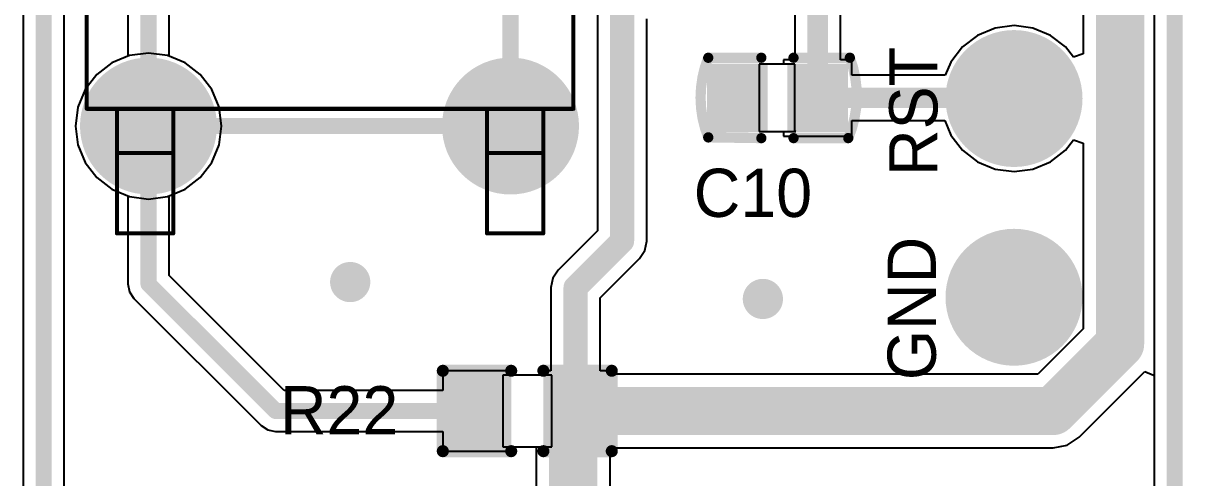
# Model space of a CAD drawing. Extents: x 10.58 to 11.54, y 9.91 to 15.27.
# Drawn here: x 10.972 to 11.539, y 12.873 to 13.096 of the extents above; entities that cross this region are included whole.
import ezdxf

# ---------------------------------------------------------------- set-up
doc = ezdxf.new("R2010")
doc.units = 0
doc.layers.get('0').update_dxf_attribs({"linetype": 'CONTINUOUS'})
for name, color, linetype in [('BOTTOMLAYER', 5, 'CONTINUOUS'), ('BOTTOMSOLDER', 6, 'CONTINUOUS'), ('KEEPOUTLAYER', 6, 'CONTINUOUS'), ('MULTILAYER', 9, 'CONTINUOUS'), ('PADHOLELAYER', 156, 'CONTINUOUS'), ('TOPLAYER', 1, 'CONTINUOUS'), ('TOPOVERLAY', 2, 'CONTINUOUS'), ('TOPPASTE', 8, 'CONTINUOUS'), ('TOPSOLDER', 216, 'CONTINUOUS'), ('VIAHOLELAYER', 16, 'CONTINUOUS')]:
    doc.layers.add(name, color=color, linetype=linetype)

# ---------------------------------------------------------------- blocks, each defined once
blk = doc.blocks.new('C_0402_22')
at = {"layer": 'TOPLAYER'}
for p, q in [((0.008518, 0.0165), (-0.008982, 0.0165)), ((-0.008982, 0.0165), (-0.008982, -0.0165)), ((0.008518, -0.016), (0.008518, 0.0165)), ((-0.008982, -0.0165), (0.009018, -0.0165)), ((0.009018, -0.0165), (0.008518, -0.016))]:
    blk.add_line(p, q, dxfattribs=at)
for points in [[(-0.00884, -0.012795), (-0.00884, 0.012795), (-0.030494, -0.012795), (-0.030494, 0.012795)], [(0.03053, -0.012795), (0.03053, 0.012795), (0.008876, -0.012795), (0.008876, 0.012795)]]:
    blk.add_solid(points, dxfattribs=at)
at = {"layer": 'TOPOVERLAY', "const_width": 0.005}
for points in [[(-0.03382, -0.019341, -0.193022), (-0.033854, 0.01965)], [(0.035464, 0.019716, -0.191665), (0.034708, -0.019637)]]:
    blk.add_lwpolyline(points, format="xyb", dxfattribs=at)
at = {"layer": 'TOPOVERLAY', "const_width": 0.0025}
for points in [[(-0.035104, 0.01965, 1), (-0.032604, 0.01965, 1)], [(-0.03509, 0.019685, 1), (-0.03259, 0.019685, 1)], [(-0.009106, 0.019685, 1), (-0.006606, 0.019685, 1)], [(0.006642, 0.019685, 1), (0.009142, 0.019685, 1)], [(0.034214, 0.019716, 1), (0.036714, 0.019716, 1)], [(0.034225, 0.019685, 1), (0.036726, 0.019685, 1)], [(-0.03509, -0.019291, 1), (-0.03259, -0.019291, 1)], [(-0.03507, -0.019341, 1), (-0.03257, -0.019341, 1)], [(-0.009106, -0.019685, 1), (-0.006606, -0.019685, 1)], [(0.006642, -0.019685, 1), (0.009142, -0.019685, 1)], [(0.033438, -0.019685, 1), (0.035938, -0.019685, 1)], [(0.033458, -0.019637, 1), (0.035958, -0.019637, 1)]]:
    blk.add_lwpolyline(points, format="xyb", close=True, dxfattribs=at)
at = {"layer": 'TOPOVERLAY', "const_width": 0.005}
for points in [[(-0.03384, 0.019685), (-0.007856, 0.019685)], [(0.007892, 0.019685), (0.035476, 0.019685)], [(-0.03384, -0.019291), (-0.007856, -0.019685)], [(0.007892, -0.019685), (0.034688, -0.019685)]]:
    blk.add_lwpolyline(points, dxfattribs=at)
at = {"layer": 'TOPPASTE'}
for points in [[(-0.00884, -0.012795), (-0.00884, 0.012795), (-0.030494, -0.012795), (-0.030494, 0.012795)], [(0.03053, -0.012795), (0.03053, 0.012795), (0.008876, -0.012795), (0.008876, 0.012795)]]:
    blk.add_solid(points, dxfattribs=at)
at = {"layer": 'TOPSOLDER'}
for points in [[(-0.00484, -0.016795), (-0.00484, 0.016795), (-0.034494, -0.016795), (-0.034494, 0.016795)], [(0.03453, -0.016795), (0.03453, 0.016795), (0.004876, -0.016795), (0.004876, 0.016795)]]:
    blk.add_solid(points, dxfattribs=at)
blk = doc.blocks.new('TP_1_5_24')
at = {"layer": 'TOPLAYER', "const_width": 0.029528}
blk.add_lwpolyline([(-0.014764, 0, 1), (0.014764, 0, 1)], format="xyb", close=True, dxfattribs=at)
at = {"layer": 'TOPPASTE', "const_width": 0.029528}
blk.add_lwpolyline([(-0.014764, 0, 1), (0.014764, 0, 1)], format="xyb", close=True, dxfattribs=at)
at = {"layer": 'TOPSOLDER', "const_width": 0.033528}
blk.add_lwpolyline([(-0.016764, 0, 1), (0.016764, 0, 1)], format="xyb", close=True, dxfattribs=at)
blk = doc.blocks.new('R_0402_48')
at = {"layer": 'TOPLAYER'}
for p, q in [((0.017, 0.0175), (-0.007, 0.0175)), ((-0.007, 0.0175), (-0.007, -0.0175)), ((0.017, -0.0175), (0.017, 0.0175)), ((-0.007, -0.0175), (0.017, -0.0175))]:
    blk.add_line(p, q, dxfattribs=at)
for points in [[(-0.006811, -0.01378), (-0.006811, 0.01378), (-0.030433, -0.01378), (-0.030433, 0.01378)], [(0.040433, -0.01378), (0.040433, 0.01378), (0.016811, -0.01378), (0.016811, 0.01378)]]:
    blk.add_solid(points, dxfattribs=at)
at = {"layer": 'TOPOVERLAY', "const_width": 0.005906}
for points in [[(-0.036339, -0.019685), (-0.036339, 0.019685)], [(-0.036339, 0.019685), (-0.002874, 0.019685)], [(0.012874, 0.019685), (0.046339, 0.019685)], [(0.046339, -0.019685), (0.046339, 0.019685)], [(-0.036339, -0.019685), (-0.002874, -0.019685)], [(0.012874, -0.019685), (0.046339, -0.019685)]]:
    blk.add_lwpolyline(points, dxfattribs=at)
at = {"layer": 'TOPOVERLAY', "const_width": 0.002953}
for points in [[(-0.037815, 0.019685, 1), (-0.034862, 0.019685, 1)], [(-0.037815, 0.019685, 1), (-0.034862, 0.019685, 1)], [(-0.00435, 0.019685, 1), (-0.001398, 0.019685, 1)], [(0.011398, 0.019685, 1), (0.01435, 0.019685, 1)], [(0.044862, 0.019685, 1), (0.047815, 0.019685, 1)], [(0.044862, 0.019685, 1), (0.047815, 0.019685, 1)], [(-0.037815, -0.019685, 1), (-0.034862, -0.019685, 1)], [(-0.037815, -0.019685, 1), (-0.034862, -0.019685, 1)], [(-0.00435, -0.019685, 1), (-0.001398, -0.019685, 1)], [(0.011398, -0.019685, 1), (0.01435, -0.019685, 1)], [(0.044862, -0.019685, 1), (0.047815, -0.019685, 1)], [(0.044862, -0.019685, 1), (0.047815, -0.019685, 1)]]:
    blk.add_lwpolyline(points, format="xyb", close=True, dxfattribs=at)
at = {"layer": 'TOPPASTE'}
for points in [[(-0.006811, -0.01378), (-0.006811, 0.01378), (-0.030433, -0.01378), (-0.030433, 0.01378)], [(0.040433, -0.01378), (0.040433, 0.01378), (0.016811, -0.01378), (0.016811, 0.01378)]]:
    blk.add_solid(points, dxfattribs=at)
at = {"layer": 'TOPSOLDER'}
for points in [[(-0.002811, -0.01778), (-0.002811, 0.01778), (-0.034433, -0.01778), (-0.034433, 0.01778)], [(0.044433, -0.01778), (0.044433, 0.01778), (0.012811, -0.01778), (0.012811, 0.01778)]]:
    blk.add_solid(points, dxfattribs=at)
blk = doc.blocks.new('SW_6_6_4_3_53')
at = {"layer": 'BOTTOMLAYER', "const_width": 0.029528}
for points in [[(-0.142717, 0.088583, 1), (-0.113189, 0.088583, 1)], [(0.113189, 0.088583, 1), (0.142717, 0.088583, 1)], [(-0.142717, -0.088583, 1), (-0.113189, -0.088583, 1)], [(0.113189, -0.088583, 1), (0.142717, -0.088583, 1)]]:
    blk.add_lwpolyline(points, format="xyb", close=True, dxfattribs=at)
at = {"layer": 'BOTTOMSOLDER', "const_width": 0.033528}
for points in [[(-0.144717, 0.088583, 1), (-0.111189, 0.088583, 1)], [(0.111189, 0.088583, 1), (0.144717, 0.088583, 1)], [(-0.144717, -0.088583, 1), (-0.111189, -0.088583, 1)], [(0.111189, -0.088583, 1), (0.144717, -0.088583, 1)]]:
    blk.add_lwpolyline(points, format="xyb", close=True, dxfattribs=at)
at = {"layer": 'MULTILAYER', "const_width": 0.029528}
for points in [[(-0.142717, 0.088583, 1), (-0.113189, 0.088583, 1)], [(0.113189, 0.088583, 1), (0.142717, 0.088583, 1)], [(-0.142717, -0.088583, 1), (-0.113189, -0.088583, 1)], [(0.113189, -0.088583, 1), (0.142717, -0.088583, 1)]]:
    blk.add_lwpolyline(points, format="xyb", close=True, dxfattribs=at)
at = {"layer": 'PADHOLELAYER', "const_width": 0.023622}
for points in [[(-0.139764, 0.088583, 1), (-0.116142, 0.088583, 1)], [(0.116142, 0.088583, 1), (0.139764, 0.088583, 1)], [(-0.139764, -0.088583, 1), (-0.116142, -0.088583, 1)], [(0.116142, -0.088583, 1), (0.139764, -0.088583, 1)]]:
    blk.add_lwpolyline(points, format="xyb", close=True, dxfattribs=at)
at = {"layer": 'TOPLAYER', "const_width": 0.029528}
for points in [[(-0.142717, 0.088583, 1), (-0.113189, 0.088583, 1)], [(0.113189, 0.088583, 1), (0.142717, 0.088583, 1)], [(-0.142717, -0.088583, 1), (-0.113189, -0.088583, 1)], [(0.113189, -0.088583, 1), (0.142717, -0.088583, 1)]]:
    blk.add_lwpolyline(points, format="xyb", close=True, dxfattribs=at)
at = {"layer": 'TOPOVERLAY', "const_width": 0.007874}
for points in [[(-0.127953, 0.088583), (-0.127953, -0.088583)], [(-0.127953, 0.088583), (0.127953, 0.088583)], [(0.127953, 0.088583), (0.127953, -0.088583)], [(-0.127953, -0.088583), (0.127953, -0.088583)]]:
    blk.add_lwpolyline(points, dxfattribs=at)
at = {"layer": 'TOPOVERLAY', "const_width": 0.003937}
for points in [[(-0.129921, 0.088583, 1), (-0.125984, 0.088583, 1)], [(-0.129921, 0.088583, 1), (-0.125984, 0.088583, 1)], [(0.125984, 0.088583, 1), (0.129921, 0.088583, 1)], [(0.125984, 0.088583, 1), (0.129921, 0.088583, 1)], [(-0.129921, -0.088583, 1), (-0.125984, -0.088583, 1)], [(-0.129921, -0.088583, 1), (-0.125984, -0.088583, 1)], [(0.125984, -0.088583, 1), (0.129921, -0.088583, 1)], [(0.125984, -0.088583, 1), (0.129921, -0.088583, 1)]]:
    blk.add_lwpolyline(points, format="xyb", close=True, dxfattribs=at)
at = {"layer": 'TOPSOLDER', "const_width": 0.033528}
for points in [[(-0.144717, 0.088583, 1), (-0.111189, 0.088583, 1)], [(0.111189, 0.088583, 1), (0.144717, 0.088583, 1)], [(-0.144717, -0.088583, 1), (-0.111189, -0.088583, 1)], [(0.111189, -0.088583, 1), (0.144717, -0.088583, 1)]]:
    blk.add_lwpolyline(points, format="xyb", close=True, dxfattribs=at)
blk = doc.blocks.new('TP_1_5_56')
at = {"layer": 'TOPLAYER', "const_width": 0.029528}
blk.add_lwpolyline([(-0.014764, 0, 1), (0.014764, 0, 1)], format="xyb", close=True, dxfattribs=at)
at = {"layer": 'TOPPASTE', "const_width": 0.029528}
blk.add_lwpolyline([(-0.014764, 0, 1), (0.014764, 0, 1)], format="xyb", close=True, dxfattribs=at)
at = {"layer": 'TOPSOLDER', "const_width": 0.033528}
blk.add_lwpolyline([(-0.016764, 0, 1), (0.016764, 0, 1)], format="xyb", close=True, dxfattribs=at)

msp = doc.modelspace()

# ---------------------------------------------------------------- linework, layer by layer
at = {"layer": 'BOTTOMLAYER'}
for p, q in [((11.525096, 15.092065), (11.525096, 12.651505)), ((10.971552, 13.385959), (10.971552, 12.51588)), ((10.991622, 12.520037), (10.991622, 13.381802)), ((11.015007, 13.076398), (11.007605, 13.070719)), ((11.023626, 13.079969), (11.015007, 13.076398)), ((11.032876, 13.081186), (11.023626, 13.079969)), ((11.042126, 13.079969), (11.032876, 13.081186)), ((11.050745, 13.076398), (11.042126, 13.079969)), ((11.058147, 13.070719), (11.050745, 13.076398)), ((11.007605, 13.070719), (11.001926, 13.063317)), ((11.063827, 13.063317), (11.058147, 13.070719)), ((11.001926, 13.063317), (10.998355, 13.054698)), ((11.067397, 13.054698), (11.063827, 13.063317)), ((10.998355, 13.054698), (10.997137, 13.045448)), ((11.068615, 13.045448), (11.067397, 13.054698)), ((10.997137, 13.045448), (10.998355, 13.036198)), ((11.067397, 13.036198), (11.068615, 13.045448)), ((10.998355, 13.036198), (11.001926, 13.027579)), ((11.063827, 13.027579), (11.067397, 13.036198)), ((11.001926, 13.027579), (11.007605, 13.020177)), ((11.058147, 13.020177), (11.063827, 13.027579)), ((11.007605, 13.020177), (11.015007, 13.014497)), ((11.050745, 13.014497), (11.058147, 13.020177)), ((11.015007, 13.014497), (11.023626, 13.010927)), ((11.042126, 13.010927), (11.050745, 13.014497)), ((11.023626, 13.010927), (11.032876, 13.009709)), ((11.032876, 13.009709), (11.042126, 13.010927))]:
    msp.add_line(p, q, dxfattribs=at)
at = {"layer": 'BOTTOMLAYER', "const_width": 0.007874}
msp.add_lwpolyline([(10.981587, 12.51588), (10.981587, 13.385959)], dxfattribs=at)
at = {"layer": 'BOTTOMLAYER', "const_width": 0.009843}
for points in [[(11.126666, 12.96903, 1), (11.136508, 12.96903, 1)], [(11.328634, 12.960762, 1), (11.338477, 12.960762, 1)]]:
    msp.add_lwpolyline(points, format="xyb", close=True, dxfattribs=at)
at = {"layer": 'KEEPOUTLAYER', "const_width": 0.007874}
msp.add_lwpolyline([(11.535131, 12.641469), (11.535131, 15.102101)], dxfattribs=at)
at = {"layer": 'MULTILAYER', "const_width": 0.009843}
for points in [[(11.126666, 12.96903, 1), (11.136508, 12.96903, 1)], [(11.328634, 12.960762, 1), (11.338477, 12.960762, 1)]]:
    msp.add_lwpolyline(points, format="xyb", close=True, dxfattribs=at)
at = {"layer": 'TOPLAYER'}
for p, q in [((11.022841, 13.267158), (11.022841, 13.079643)), ((11.042911, 13.079643), (11.042911, 13.267158)), ((11.490295, 13.136814), (11.490295, 13.080796)), ((11.349243, 13.126616), (11.349243, 13.077901)), ((11.371481, 13.077901), (11.371481, 13.126616)), ((11.252616, 13.102887), (11.252616, 12.994097)), ((11.2767, 12.989109), (11.2767, 13.0979)), ((11.447209, 13.093431), (11.438589, 13.08986)), ((11.456459, 13.094648), (11.447209, 13.093431)), ((11.465709, 13.093431), (11.456459, 13.094648)), ((11.474328, 13.08986), (11.465709, 13.093431)), ((11.438589, 13.08986), (11.431188, 13.084181)), ((11.48173, 13.084181), (11.474328, 13.08986)), ((11.431188, 13.084181), (11.425508, 13.076779)), ((11.485561, 13.079189), (11.48173, 13.084181)), ((11.015007, 13.076398), (11.007605, 13.070719)), ((11.022841, 13.079643), (11.015007, 13.076398)), ((11.050745, 13.076398), (11.042911, 13.079643)), ((11.058147, 13.070719), (11.050745, 13.076398)), ((11.34363, 13.075701), (11.331677, 13.075701)), ((11.331677, 13.075701), (11.331677, 13.042701)), ((11.349243, 13.077901), (11.34363, 13.077901)), ((11.34363, 13.077901), (11.34363, 13.075701)), ((11.377094, 13.077901), (11.371481, 13.077901)), ((11.377094, 13.07032), (11.377094, 13.077901)), ((11.425508, 13.076779), (11.422833, 13.07032)), ((11.490295, 13.080796), (11.485561, 13.079189)), ((11.007605, 13.070719), (11.001926, 13.063317)), ((11.063827, 13.063317), (11.058147, 13.070719)), ((11.422833, 13.07032), (11.377094, 13.07032)), ((11.001926, 13.063317), (10.998355, 13.054698)), ((11.067397, 13.054698), (11.063827, 13.063317)), ((10.998355, 13.054698), (10.997137, 13.045448)), ((11.068615, 13.045448), (11.067397, 13.054698)), ((11.377094, 13.0405), (11.377094, 13.048081)), ((11.377094, 13.048081), (11.422592, 13.048081)), ((11.422592, 13.048081), (11.425508, 13.04104)), ((10.997137, 13.045448), (10.998355, 13.036198)), ((11.067397, 13.036198), (11.068615, 13.045448)), ((11.331677, 13.042701), (11.34363, 13.042701)), ((11.34363, 13.042701), (11.34363, 13.0405)), ((10.998355, 13.036198), (11.001926, 13.027579)), ((11.063827, 13.027579), (11.067397, 13.036198)), ((11.34363, 13.0405), (11.377094, 13.0405)), ((11.425508, 13.04104), (11.431188, 13.033639)), ((11.48173, 13.033639), (11.485561, 13.038631)), ((11.485561, 13.038631), (11.490295, 13.037024)), ((11.490295, 13.037024), (11.490295, 12.946197)), ((11.431188, 13.033639), (11.438589, 13.027959)), ((11.474328, 13.027959), (11.48173, 13.033639)), ((11.001926, 13.027579), (11.007605, 13.020177)), ((11.058147, 13.020177), (11.063827, 13.027579)), ((11.438589, 13.027959), (11.447209, 13.024389)), ((11.465709, 13.024389), (11.474328, 13.027959)), ((11.007605, 13.020177), (11.015007, 13.014497)), ((11.050745, 13.014497), (11.058147, 13.020177)), ((11.447209, 13.024389), (11.456459, 13.023171)), ((11.456459, 13.023171), (11.465709, 13.024389)), ((11.015007, 13.014497), (11.022841, 13.011252)), ((11.042911, 13.011252), (11.050745, 13.014497)), ((11.022841, 13.011252), (11.022841, 12.968135)), ((11.042911, 12.972291), (11.042911, 13.011252)), ((11.252616, 12.994097), (11.233365, 12.974847)), ((11.275784, 12.9845), (11.2767, 12.989109)), ((11.253923, 12.961343), (11.273173, 12.980593)), ((11.273173, 12.980593), (11.275784, 12.9845)), ((11.273173, 12.980593), (11.273173, 12.980593)), ((11.233365, 12.974847), (11.230755, 12.97094)), ((11.022841, 12.968135), (11.022841, 12.968134)), ((11.022841, 12.968134), (11.022841, 12.968134)), ((11.022841, 12.968134), (11.023605, 12.964294)), ((11.099267, 12.915936), (11.042911, 12.972291)), ((11.230755, 12.97094), (11.229838, 12.966331)), ((11.023605, 12.964294), (11.02578, 12.961039)), ((11.229838, 12.966331), (11.229838, 12.966331)), ((11.229838, 12.966331), (11.229838, 12.925586)), ((11.02578, 12.961039), (11.088014, 12.898805)), ((11.253923, 12.925586), (11.253923, 12.961343)), ((11.490295, 12.946197), (11.468062, 12.923964)), ((11.212353, 12.925586), (11.17692, 12.925586)), ((11.17692, 12.925586), (11.17692, 12.915936)), ((11.212353, 12.923401), (11.212353, 12.925586)), ((11.224164, 12.923401), (11.212353, 12.923401)), ((11.229838, 12.925586), (11.224164, 12.925586)), ((11.224164, 12.925586), (11.224164, 12.923401)), ((11.259597, 12.925586), (11.253923, 12.925586)), ((11.259597, 12.923964), (11.259597, 12.925586)), ((11.468062, 12.923964), (11.259597, 12.923964)), ((11.488318, 12.893128), (11.520476, 12.925286)), ((11.520476, 12.925286), (11.524782, 12.923503)), ((11.524782, 12.923503), (11.525096, 12.923293)), ((11.525096, 12.923293), (11.525096, 12.651505)), ((11.17692, 12.915936), (11.099267, 12.915936)), ((11.088014, 12.898805), (11.09127, 12.896629)), ((11.09127, 12.896629), (11.091907, 12.896503)), ((11.091907, 12.896503), (11.09511, 12.895865)), ((11.09511, 12.895865), (11.17692, 12.895865)), ((11.17692, 12.895865), (11.17692, 12.886216)), ((11.212353, 12.886216), (11.212353, 12.888401)), ((11.212353, 12.888401), (11.222653, 12.888401)), ((11.222653, 12.888401), (11.222653, 12.421664)), ((11.475545, 12.887837), (11.482457, 12.889212)), ((11.482457, 12.889212), (11.488318, 12.893128)), ((11.17692, 12.886216), (11.212353, 12.886216)), ((11.258781, 12.403601), (11.258781, 12.886216)), ((11.258781, 12.886216), (11.259597, 12.886216)), ((11.259597, 12.886216), (11.259597, 12.887837)), ((11.259597, 12.887837), (11.475545, 12.887837))]:
    msp.add_line(p, q, dxfattribs=at)
for points, const_width in [([(11.508359, 12.938715), (11.508359, 13.298801)], 0.023622), ([(11.032876, 13.045448), (11.032876, 13.301353)], 0.007874), ([(11.360362, 13.059201), (11.360362, 13.14582)], 0.01), ([(11.264658, 12.989109), (11.264658, 13.102888)], 0.011811), ([(11.360362, 13.059201), (11.456168, 13.059201)], 0.01), ([(11.032876, 12.968134), (11.032876, 13.045448)], 0.007874), ([(11.241881, 12.966331), (11.264658, 12.989109)], 0.011811), ([(11.032876, 12.968134), (11.09511, 12.905901)], 0.007874), ([(11.241881, 12.905901), (11.241881, 12.966331)], 0.011811), ([(11.475545, 12.905901), (11.508359, 12.938715)], 0.023622), ([(11.241881, 12.905901), (11.475545, 12.905901)], 0.023622), ([(11.240717, 12.403601), (11.240717, 12.904737)], 0.023622), ([(11.09511, 12.905901), (11.194637, 12.905901)], 0.007874)]:
    msp.add_lwpolyline(points, dxfattribs=dict(at, const_width=const_width))
for points, const_width in [([(11.357862, 13.059201, 1), (11.362862, 13.059201, 1)], 0.005), ([(11.357862, 13.059201, 1), (11.362862, 13.059201, 1)], 0.005), ([(11.453668, 13.059201, 1), (11.458668, 13.059201, 1)], 0.005), ([(11.030908, 13.045448, 1), (11.034845, 13.045448, 1)], 0.003937), ([(11.030908, 13.045448, 1), (11.034845, 13.045448, 1)], 0.003937), ([(11.261705, 12.989109, 1), (11.267611, 12.989109, 1)], 0.005906), ([(11.261705, 12.989109, 1), (11.267611, 12.989109, 1)], 0.005906), ([(11.126666, 12.96903, 1), (11.136508, 12.96903, 1)], 0.009843), ([(11.030908, 12.968134, 1), (11.034845, 12.968134, 1)], 0.003937), ([(11.030908, 12.968134, 1), (11.034845, 12.968134, 1)], 0.003937), ([(11.238928, 12.966331, 1), (11.244834, 12.966331, 1)], 0.005906), ([(11.238928, 12.966331, 1), (11.244834, 12.966331, 1)], 0.005906), ([(11.328634, 12.960762, 1), (11.338477, 12.960762, 1)], 0.009843), ([(11.502453, 12.938715, 1), (11.514264, 12.938715, 1)], 0.011811), ([(11.502453, 12.938715, 1), (11.514264, 12.938715, 1)], 0.011811), ([(11.235975, 12.905901, 1), (11.247786, 12.905901, 1)], 0.011811), ([(11.469639, 12.905901, 1), (11.48145, 12.905901, 1)], 0.011811), ([(11.469639, 12.905901, 1), (11.48145, 12.905901, 1)], 0.011811), ([(11.234812, 12.904737, 1), (11.246623, 12.904737, 1)], 0.011811), ([(11.238928, 12.905901, 1), (11.244834, 12.905901, 1)], 0.005906), ([(11.093141, 12.905901, 1), (11.097079, 12.905901, 1)], 0.003937), ([(11.093141, 12.905901, 1), (11.097079, 12.905901, 1)], 0.003937), ([(11.192668, 12.905901, 1), (11.196605, 12.905901, 1)], 0.003937)]:
    msp.add_lwpolyline(points, format="xyb", close=True, dxfattribs=dict(at, const_width=const_width))
at = {"layer": 'TOPOVERLAY', "const_width": 0.001969}
for points in [[(11.00265, 13.053871), (11.00265, 13.29206)], [(11.240839, 13.053871), (11.240839, 13.29206)], [(11.00265, 13.053871), (11.240839, 13.053871)], [(11.017414, 12.992847), (11.017414, 13.053871)], [(11.044973, 12.992847), (11.044973, 13.053871)], [(11.198517, 12.992847), (11.198517, 13.053871)], [(11.226076, 12.992847), (11.226076, 13.053871)], [(11.017414, 13.032218), (11.044973, 13.032218)], [(11.198517, 13.032218), (11.226076, 13.032218)], [(11.017414, 12.992847), (11.044973, 12.992847)], [(11.198517, 12.992847), (11.226076, 12.992847)]]:
    msp.add_lwpolyline(points, dxfattribs=at)
at = {"layer": 'TOPOVERLAY', "const_width": 0.000984}
for points in [[(11.002158, 13.053871, 1), (11.003142, 13.053871, 1)], [(11.002158, 13.053871, 1), (11.003142, 13.053871, 1)], [(11.016922, 13.053871, 1), (11.017906, 13.053871, 1)], [(11.044481, 13.053871, 1), (11.045465, 13.053871, 1)], [(11.198025, 13.053871, 1), (11.199009, 13.053871, 1)], [(11.225584, 13.053871, 1), (11.226568, 13.053871, 1)], [(11.240347, 13.053871, 1), (11.241331, 13.053871, 1)], [(11.240347, 13.053871, 1), (11.241331, 13.053871, 1)], [(11.016922, 13.032218, 1), (11.017906, 13.032218, 1)], [(11.044481, 13.032218, 1), (11.045465, 13.032218, 1)], [(11.198025, 13.032218, 1), (11.199009, 13.032218, 1)], [(11.225584, 13.032218, 1), (11.226568, 13.032218, 1)], [(11.016922, 12.992847, 1), (11.017906, 12.992847, 1)], [(11.016922, 12.992847, 1), (11.017906, 12.992847, 1)], [(11.044481, 12.992847, 1), (11.045465, 12.992847, 1)], [(11.044481, 12.992847, 1), (11.045465, 12.992847, 1)], [(11.198025, 12.992847, 1), (11.199009, 12.992847, 1)], [(11.198025, 12.992847, 1), (11.199009, 12.992847, 1)], [(11.225584, 12.992847, 1), (11.226568, 12.992847, 1)], [(11.225584, 12.992847, 1), (11.226568, 12.992847, 1)]]:
    msp.add_lwpolyline(points, format="xyb", close=True, dxfattribs=at)
at = {"layer": 'VIAHOLELAYER', "const_width": 0.005906}
for points in [[(11.128634, 12.96903, 1), (11.13454, 12.96903, 1)], [(11.330603, 12.960762, 1), (11.336508, 12.960762, 1)]]:
    msp.add_lwpolyline(points, format="xyb", close=True, dxfattribs=at)

# ---------------------------------------------------------------- block references
for name, p, rotation in [('SW_6_6_4_3_53', (11.121459, 13.173401), 90), ('TP_1_5_56', (11.456459, 13.05891), 90), ('C_0402_22', (11.340659, 13.059201), 360), ('TP_1_5_24', (11.456459, 12.961585), 90), ('R_0402_48', (11.213259, 12.905901), 360)]:
    msp.add_blockref(name, p, dxfattribs=dict(rotation=rotation))

# ---------------------------------------------------------------- texts
at = {"layer": 'TOPOVERLAY'}
for s, rotation, p in [('RST', 90, (11.418989, 13.020998)), ('C10', 360, (11.299697, 13.00092)), ('GND', 90, (11.418201, 12.920998)), ('R22', 360, (11.097172, 12.894433))]:
    msp.add_text(s, height=0.023622, rotation=rotation, dxfattribs=at).set_placement(p)

doc.saveas('drawing.dxf')
